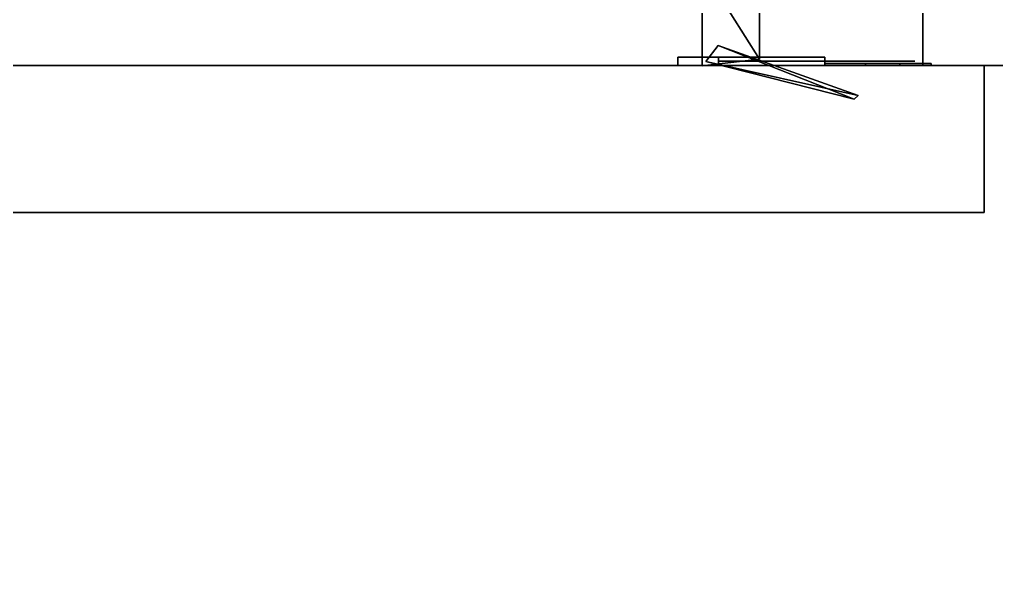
# Model space of a CAD drawing. Extents: x -469 to 3226, y 1395 to 4288.
# Drawn here: x 1155.9 to 1275.5, y 3494.8 to 3563.6 of the extents above; entities that cross this region are included whole.
import ezdxf

# ---------------------------------------------------------------- set-up
doc = ezdxf.new("R2010")
doc.units = 0
for name, color, linetype in [('LAYER0', 7, 'CONTINUOUS'), ('LAYER1', 7, 'CONTINUOUS'), ('LAYER158', 7, 'CONTINUOUS'), ('LAYER164', 7, 'CONTINUOUS'), ('LAYER165', 7, 'CONTINUOUS'), ('LAYER166', 7, 'CONTINUOUS'), ('LAYER167', 7, 'CONTINUOUS'), ('LAYER170', 7, 'CONTINUOUS'), ('LAYER171', 9, 'CONTINUOUS'), ('LAYER175', 7, 'CONTINUOUS'), ('LAYER320', 253, 'CONTINUOUS'), ('LAYER321', 28, 'CONTINUOUS'), ('LAYER323', 253, 'CONTINUOUS'), ('LAYER324', 28, 'CONTINUOUS'), ('LAYER326', 253, 'CONTINUOUS'), ('LAYER327', 28, 'CONTINUOUS'), ('LAYER329', 253, 'CONTINUOUS'), ('LAYER330', 28, 'CONTINUOUS'), ('LAYER332', 253, 'CONTINUOUS'), ('LAYER333', 28, 'CONTINUOUS'), ('LAYER335', 9, 'CONTINUOUS'), ('LAYER339', 9, 'CONTINUOUS')]:
    doc.layers.add(name, color=color, linetype=linetype)

msp = doc.modelspace()

# ---------------------------------------------------------------- linework, layer by layer
at = {"layer": 'LAYER0', "invisible_edges": 1}
for points in [[(3116.174, 4288.024, -5), (-468.8259, 1395.024, -5), (-468.8259, 4288.024, -5), (3116.174, 4288.024, -5)], [(-468.8259, 1395.024, -5), (3116.174, 4288.024, -5), (3116.174, 1395.024, -5), (-468.8259, 1395.024, -5)], [(3116.174, 1395.024), (-468.8259, 4288.024), (-468.8259, 1395.024), (3116.174, 1395.024)], [(-468.8259, 4288.024), (3116.174, 1395.024), (3116.174, 4288.024), (-468.8259, 4288.024)]]:
    msp.add_3dface(points, dxfattribs=at)
at = {"layer": 'LAYER158', "invisible_edges": 1}
for points in [[(1266.466, 4138.024, 80), (816.4661, 3558.024, 80), (816.4661, 4138.024, 80), (1266.466, 4138.024, 80)], [(816.4661, 3558.024, 80), (1266.466, 4138.024, 80), (1266.466, 3558.024, 80), (816.4661, 3558.024, 80)], [(1266.466, 3558.024, 98), (816.4661, 4138.024, 98), (816.4661, 3558.024, 98), (1266.466, 3558.024, 98)], [(816.4661, 4138.024, 98), (1266.466, 3558.024, 98), (1266.466, 4138.024, 98), (816.4661, 4138.024, 98)], [(1266.466, 4138.024, 80), (1266.466, 3558.024, 98), (1266.466, 3558.024, 80), (1266.466, 4138.024, 80)], [(1266.466, 3558.024, 98), (1266.466, 4138.024, 80), (1266.466, 4138.024, 98), (1266.466, 3558.024, 98)], [(1266.466, 3558.024, 98), (816.4661, 3558.024, 80), (1266.466, 3558.024, 80), (1266.466, 3558.024, 98)], [(816.4661, 3558.024, 80), (1266.466, 3558.024, 98), (816.4661, 3558.024, 98), (816.4661, 3558.024, 80)]]:
    msp.add_3dface(points, dxfattribs=at)
at = {"layer": 'LAYER164', "invisible_edges": 1}
for points in [[(816.4659, 4113.424, 2056), (1266.466, 3558.024, 2056), (1266.466, 4113.424, 2056), (816.4659, 4113.424, 2056)], [(1266.466, 3558.024, 2056), (816.4659, 4113.424, 2056), (816.4659, 3558.024, 2056), (1266.466, 3558.024, 2056)], [(816.4659, 3558.024, 2038), (1266.466, 4113.424, 2038), (1266.466, 3558.024, 2038), (816.4659, 3558.024, 2038)], [(1266.466, 4113.424, 2038), (816.4659, 3558.024, 2038), (816.4659, 4113.424, 2038), (1266.466, 4113.424, 2038)], [(1266.466, 4113.424, 2038), (1266.466, 3558.024, 2056), (1266.466, 3558.024, 2038), (1266.466, 4113.424, 2038)], [(1266.466, 3558.024, 2056), (1266.466, 4113.424, 2038), (1266.466, 4113.424, 2056), (1266.466, 3558.024, 2056)], [(816.4659, 3558.024, 2038), (1266.466, 3558.024, 2056), (816.4659, 3558.024, 2056), (816.4659, 3558.024, 2038)], [(1266.466, 3558.024, 2056), (816.4659, 3558.024, 2038), (1266.466, 3558.024, 2038), (1266.466, 3558.024, 2056)]]:
    msp.add_3dface(points, dxfattribs=at)
at = {"layer": 'LAYER165', "invisible_edges": 1}
for points in [[(816.4659, 4113.424, 916), (1266.466, 3558.024, 916), (1266.466, 4113.424, 916), (816.4659, 4113.424, 916)], [(1266.466, 3558.024, 916), (816.4659, 4113.424, 916), (816.4659, 3558.024, 916), (1266.466, 3558.024, 916)], [(816.4659, 3558.024, 898), (1266.466, 4113.424, 898), (1266.466, 3558.024, 898), (816.4659, 3558.024, 898)], [(1266.466, 4113.424, 898), (816.4659, 3558.024, 898), (816.4659, 4113.424, 898), (1266.466, 4113.424, 898)], [(1266.466, 4113.424, 898), (1266.466, 3558.024, 916), (1266.466, 3558.024, 898), (1266.466, 4113.424, 898)], [(1266.466, 3558.024, 916), (1266.466, 4113.424, 898), (1266.466, 4113.424, 916), (1266.466, 3558.024, 916)], [(816.4659, 3558.024, 898), (1266.466, 3558.024, 916), (816.4659, 3558.024, 916), (816.4659, 3558.024, 898)], [(1266.466, 3558.024, 916), (816.4659, 3558.024, 898), (1266.466, 3558.024, 898), (1266.466, 3558.024, 916)]]:
    msp.add_3dface(points, dxfattribs=at)
at = {"layer": 'LAYER166', "invisible_edges": 1}
for points in [[(816.4659, 4113.424, 1272.8), (1266.466, 3558.024, 1272.8), (1266.466, 4113.424, 1272.8), (816.4659, 4113.424, 1272.8)], [(1266.466, 3558.024, 1272.8), (816.4659, 4113.424, 1272.8), (816.4659, 3558.024, 1272.8), (1266.466, 3558.024, 1272.8)], [(816.4659, 3558.024, 1254.8), (1266.466, 4113.424, 1254.8), (1266.466, 3558.024, 1254.8), (816.4659, 3558.024, 1254.8)], [(1266.466, 4113.424, 1254.8), (816.4659, 3558.024, 1254.8), (816.4659, 4113.424, 1254.8), (1266.466, 4113.424, 1254.8)], [(1266.466, 4113.424, 1254.8), (1266.466, 3558.024, 1272.8), (1266.466, 3558.024, 1254.8), (1266.466, 4113.424, 1254.8)], [(1266.466, 3558.024, 1272.8), (1266.466, 4113.424, 1254.8), (1266.466, 4113.424, 1272.8), (1266.466, 3558.024, 1272.8)], [(816.4659, 3558.024, 1254.8), (1266.466, 3558.024, 1272.8), (816.4659, 3558.024, 1272.8), (816.4659, 3558.024, 1254.8)], [(1266.466, 3558.024, 1272.8), (816.4659, 3558.024, 1254.8), (1266.466, 3558.024, 1254.8), (1266.466, 3558.024, 1272.8)]]:
    msp.add_3dface(points, dxfattribs=at)
at = {"layer": 'LAYER167', "invisible_edges": 1}
for points in [[(816.4659, 4113.424, 1664.4), (1266.466, 3558.024, 1664.4), (1266.466, 4113.424, 1664.4), (816.4659, 4113.424, 1664.4)], [(1266.466, 3558.024, 1664.4), (816.4659, 4113.424, 1664.4), (816.4659, 3558.024, 1664.4), (1266.466, 3558.024, 1664.4)], [(816.4659, 3558.024, 1646.4), (1266.466, 4113.424, 1646.4), (1266.466, 3558.024, 1646.4), (816.4659, 3558.024, 1646.4)], [(1266.466, 4113.424, 1646.4), (816.4659, 3558.024, 1646.4), (816.4659, 4113.424, 1646.4), (1266.466, 4113.424, 1646.4)], [(1266.466, 4113.424, 1646.4), (1266.466, 3558.024, 1664.4), (1266.466, 3558.024, 1646.4), (1266.466, 4113.424, 1646.4)], [(1266.466, 3558.024, 1664.4), (1266.466, 4113.424, 1646.4), (1266.466, 4113.424, 1664.4), (1266.466, 3558.024, 1664.4)], [(816.4659, 3558.024, 1646.4), (1266.466, 3558.024, 1664.4), (816.4659, 3558.024, 1664.4), (816.4659, 3558.024, 1646.4)], [(1266.466, 3558.024, 1664.4), (816.4659, 3558.024, 1646.4), (1266.466, 3558.024, 1646.4), (1266.466, 3558.024, 1664.4)]]:
    msp.add_3dface(points, dxfattribs=at)
at = {"layer": 'LAYER170', "invisible_edges": 1}
for points in [[(816.4659, 4113.424, 507), (1266.466, 3558.024, 507), (1266.466, 4113.424, 507), (816.4659, 4113.424, 507)], [(1266.466, 3558.024, 507), (816.4659, 4113.424, 507), (816.4659, 3558.024, 507), (1266.466, 3558.024, 507)], [(816.4659, 3558.024, 489), (1266.466, 4113.424, 489), (1266.466, 3558.024, 489), (816.4659, 3558.024, 489)], [(1266.466, 4113.424, 489), (816.4659, 3558.024, 489), (816.4659, 4113.424, 489), (1266.466, 4113.424, 489)], [(1266.466, 4113.424, 489), (1266.466, 3558.024, 507), (1266.466, 3558.024, 489), (1266.466, 4113.424, 489)], [(1266.466, 3558.024, 507), (1266.466, 4113.424, 489), (1266.466, 4113.424, 507), (1266.466, 3558.024, 507)], [(816.4659, 3558.024, 489), (1266.466, 3558.024, 507), (816.4659, 3558.024, 507), (816.4659, 3558.024, 489)], [(1266.466, 3558.024, 507), (816.4659, 3558.024, 489), (1266.466, 3558.024, 489), (1266.466, 3558.024, 507)]]:
    msp.add_3dface(points, dxfattribs=at)
at = {"layer": 'LAYER171', "invisible_edges": 1}
for points in [[(1266.466, 4138.024), (1284.466, 3558.024), (1266.466, 3558.024), (1266.466, 4138.024)], [(1284.466, 3558.024), (1266.466, 4138.024), (1284.466, 4138.024), (1284.466, 3558.024)], [(1284.466, 4138.024, 2380), (1266.466, 3558.024, 2380), (1284.466, 3558.024, 2380), (1284.466, 4138.024, 2380)], [(1266.466, 3558.024, 2380), (1284.466, 4138.024, 2380), (1266.466, 4138.024, 2380), (1266.466, 3558.024, 2380)], [(1266.466, 3558.024, 2380), (1266.466, 4138.024), (1266.466, 3558.024), (1266.466, 3558.024, 2380)], [(1266.466, 4138.024), (1266.466, 3558.024, 2380), (1266.466, 4138.024, 2380), (1266.466, 4138.024)], [(1266.466, 3558.024, 2380), (1284.466, 3558.024), (1284.466, 3558.024, 2380), (1266.466, 3558.024, 2380)], [(1284.466, 3558.024), (1266.466, 3558.024, 2380), (1266.466, 3558.024), (1284.466, 3558.024)]]:
    msp.add_3dface(points, dxfattribs=at)
at = {"layer": 'LAYER175', "invisible_edges": 1}
for points in [[(816.4661, 4138.024, 2379), (1266.466, 3558.024, 2379), (1266.466, 4138.024, 2379), (816.4661, 4138.024, 2379)], [(1266.466, 3558.024, 2379), (816.4661, 4138.024, 2379), (816.4661, 3558.024, 2379), (1266.466, 3558.024, 2379)], [(816.4661, 3558.024, 2361), (1266.466, 4138.024, 2361), (1266.466, 3558.024, 2361), (816.4661, 3558.024, 2361)], [(1266.466, 4138.024, 2361), (816.4661, 3558.024, 2361), (816.4661, 4138.024, 2361), (1266.466, 4138.024, 2361)], [(1266.466, 4138.024, 2361), (1266.466, 3558.024, 2379), (1266.466, 3558.024, 2361), (1266.466, 4138.024, 2361)], [(1266.466, 3558.024, 2379), (1266.466, 4138.024, 2361), (1266.466, 4138.024, 2379), (1266.466, 3558.024, 2379)], [(816.4661, 3558.024, 2361), (1266.466, 3558.024, 2379), (816.4661, 3558.024, 2379), (816.4661, 3558.024, 2361)], [(1266.466, 3558.024, 2379), (816.4661, 3558.024, 2361), (1266.466, 3558.024, 2361), (1266.466, 3558.024, 2379)]]:
    msp.add_3dface(points, dxfattribs=at)
at = {"layer": 'LAYER320'}
for points in [[(1239.466, 3569.898, 189), (1239.466, 3557.954, 189), (1246.466, 3558.785, 189), (1239.466, 3569.898, 189)], [(1239.466, 3569.898, 189), (1246.466, 3558.785, 189), (1246.466, 3565.617, 189), (1239.466, 3569.898, 189)], [(1239.466, 3569.898, 189), (1239.466, 3569.898, 177), (1239.466, 3557.954, 177), (1239.466, 3569.898, 189)], [(1239.466, 3569.898, 189), (1239.466, 3557.954, 177), (1239.466, 3557.954, 189), (1239.466, 3569.898, 189)], [(1239.466, 3557.954, 177), (1239.466, 3569.898, 177), (1246.466, 3558.785, 177), (1239.466, 3557.954, 177)], [(1246.466, 3558.785, 177), (1239.466, 3569.898, 177), (1246.466, 3565.617, 177), (1246.466, 3558.785, 177)], [(1241.396, 3560.464, 178), (1258.056, 3553.881, 178), (1239.896, 3558.486, 178), (1241.396, 3560.464, 178)], [(1241.396, 3560.464, 188), (1239.896, 3558.486, 188), (1258.556, 3554.363, 188), (1241.396, 3560.464, 188)], [(1258.556, 3554.363, 178), (1258.056, 3553.881, 178), (1241.396, 3560.464, 178), (1258.556, 3554.363, 178)], [(1258.556, 3554.363, 188), (1239.896, 3558.486, 188), (1258.056, 3553.881, 188), (1258.556, 3554.363, 188)], [(1258.056, 3553.881, 178), (1258.056, 3553.881, 188), (1239.896, 3558.486, 178), (1258.056, 3553.881, 178)], [(1239.896, 3558.486, 178), (1258.056, 3553.881, 188), (1239.896, 3558.486, 188), (1239.896, 3558.486, 178)]]:
    msp.add_3dface(points, dxfattribs=at)
at = {"layer": 'LAYER321'}
for points in [[(1236.466, 3559.024, 204), (1236.466, 3558.024, 204), (1236.466, 3559.024, 204)], [(1236.466, 3559.024, 162), (1254.466, 3559.024, 162), (1254.466, 3559.024, 162), (1236.466, 3559.024, 162)], [(1236.466, 3559.024, 204), (1254.466, 3559.024, 204), (1254.466, 3559.024, 204), (1236.466, 3559.024, 204)], [(1254.466, 3559.024, 162), (1254.466, 3558.024, 162), (1236.466, 3558.024, 162), (1236.466, 3559.024, 162)], [(1236.466, 3558.024, 162), (1236.466, 3558.024, 204), (1236.466, 3559.024, 204), (1236.466, 3559.024, 162)], [(1254.466, 3559.024, 204), (1254.466, 3558.024, 204), (1236.466, 3558.024, 204), (1236.466, 3559.024, 204)], [(1241.466, 3559.024, 174), (1241.466, 3558.024, 174), (1241.466, 3558.024, 192), (1241.466, 3559.024, 192)], [(1241.466, 3559.024, 174), (1241.466, 3558.024, 174), (1254.466, 3558.024, 174), (1254.466, 3559.024, 174)], [(1241.466, 3559.024, 192), (1241.466, 3558.024, 192), (1254.466, 3558.024, 192), (1254.466, 3559.024, 192)], [(1254.466, 3559.024, 174), (1254.466, 3558.024, 174), (1254.466, 3558.024, 162), (1254.466, 3559.024, 162)], [(1254.466, 3559.024, 192), (1254.466, 3558.024, 192), (1254.466, 3558.024, 204), (1254.466, 3559.024, 204)], [(1236.466, 3558.024, 162), (1254.466, 3558.024, 162), (1254.466, 3558.024, 204), (1236.466, 3558.024, 204)], [(1241.466, 3558.024, 174), (1241.466, 3558.024, 192), (1241.466, 3558.024, 174)], [(1254.466, 3558.024, 174), (1254.466, 3558.024, 162), (1254.466, 3558.024, 174)], [(1254.466, 3558.024, 192), (1254.466, 3558.024, 204), (1254.466, 3558.024, 192)]]:
    msp.add_3dface(points, dxfattribs=at)
for points, invisible_edges in [([(1236.466, 3559.024, 204), (1236.466, 3559.024, 162), (1241.466, 3559.024, 174), (1241.466, 3559.024, 192)], 10), ([(1236.466, 3559.024, 162), (1241.466, 3559.024, 174), (1254.466, 3559.024, 174), (1254.466, 3559.024, 162)], 1), ([(1236.466, 3559.024, 204), (1241.466, 3559.024, 192), (1254.466, 3559.024, 192), (1254.466, 3559.024, 204)], 1), ([(1254.466, 3558.524, 192), (1254.466, 3558.524, 174), (1241.466, 3558.524, 174), (1241.466, 3558.524, 192)], 1), ([(1258.675, 3558.524, 188.3167), (1258.466, 3558.524, 177.5), (1254.466, 3558.524, 174), (1254.466, 3558.524, 192)], 5), ([(1254.466, 3558.274, 170), (1259.441, 3558.274, 170.9896), (1258.466, 3558.274, 177.5), (1254.466, 3558.274, 174)], 2), ([(1259.441, 3558.274, 195.0104), (1254.466, 3558.274, 196), (1254.466, 3558.274, 192), (1258.466, 3558.274, 188.5)], 8), ([(1265.466, 3558.524, 188.5), (1265.466, 3558.524, 177.5), (1258.466, 3558.524, 177.5), (1258.675, 3558.524, 188.3167)], 4), ([(1259.441, 3558.274, 170.9896), (1263.658, 3558.274, 173.8076), (1261.966, 3558.274, 177.5), (1258.466, 3558.274, 177.5)], 10), ([(1263.658, 3558.274, 192.1924), (1259.441, 3558.274, 195.0104), (1258.466, 3558.274, 188.5), (1261.966, 3558.274, 188.5)], 10), ([(1263.658, 3558.274, 173.8076), (1266.476, 3558.274, 178.0251), (1265.466, 3558.274, 177.5), (1261.966, 3558.274, 177.5)], 10), ([(1266.476, 3558.274, 187.9749), (1263.658, 3558.274, 192.1924), (1261.966, 3558.274, 188.5), (1265.466, 3558.274, 188.5)], 10), ([(1266.476, 3558.274, 178.0251), (1267.466, 3558.274, 183), (1265.466, 3558.274, 183), (1265.466, 3558.274, 177.5)], 10), ([(1267.466, 3558.274, 183), (1266.476, 3558.274, 187.9749), (1265.466, 3558.274, 188.5), (1265.466, 3558.274, 183)], 10)]:
    msp.add_3dface(points, dxfattribs=dict(at, invisible_edges=invisible_edges))
at = {"layer": 'LAYER323'}
for points in [[(1239.466, 3569.898, 712.5), (1239.466, 3557.954, 712.5), (1246.466, 3558.785, 712.5), (1239.466, 3569.898, 712.5)], [(1239.466, 3569.898, 712.5), (1246.466, 3558.785, 712.5), (1246.466, 3565.617, 712.5), (1239.466, 3569.898, 712.5)], [(1239.466, 3569.898, 712.5), (1239.466, 3569.898, 700.5), (1239.466, 3557.954, 700.5), (1239.466, 3569.898, 712.5)], [(1239.466, 3569.898, 712.5), (1239.466, 3557.954, 700.5), (1239.466, 3557.954, 712.5), (1239.466, 3569.898, 712.5)], [(1239.466, 3557.954, 700.5), (1239.466, 3569.898, 700.5), (1246.466, 3558.785, 700.5), (1239.466, 3557.954, 700.5)], [(1246.466, 3558.785, 700.5), (1239.466, 3569.898, 700.5), (1246.466, 3565.617, 700.5), (1246.466, 3558.785, 700.5)], [(1241.396, 3560.464, 701.5), (1258.056, 3553.881, 701.5), (1239.896, 3558.486, 701.5), (1241.396, 3560.464, 701.5)], [(1241.396, 3560.464, 711.5), (1239.896, 3558.486, 711.5), (1258.556, 3554.363, 711.5), (1241.396, 3560.464, 711.5)], [(1258.556, 3554.363, 701.5), (1258.056, 3553.881, 701.5), (1241.396, 3560.464, 701.5), (1258.556, 3554.363, 701.5)], [(1258.556, 3554.363, 711.5), (1239.896, 3558.486, 711.5), (1258.056, 3553.881, 711.5), (1258.556, 3554.363, 711.5)], [(1258.056, 3553.881, 701.5), (1258.056, 3553.881, 711.5), (1239.896, 3558.486, 701.5), (1258.056, 3553.881, 701.5)], [(1239.896, 3558.486, 701.5), (1258.056, 3553.881, 711.5), (1239.896, 3558.486, 711.5), (1239.896, 3558.486, 701.5)]]:
    msp.add_3dface(points, dxfattribs=at)
at = {"layer": 'LAYER324'}
for points in [[(1236.466, 3559.024, 727.5), (1236.466, 3558.024, 727.5), (1236.466, 3559.024, 727.5)], [(1236.466, 3559.024, 685.5), (1254.466, 3559.024, 685.5), (1254.466, 3559.024, 685.5), (1236.466, 3559.024, 685.5)], [(1236.466, 3559.024, 727.5), (1254.466, 3559.024, 727.5), (1254.466, 3559.024, 727.5), (1236.466, 3559.024, 727.5)], [(1254.466, 3559.024, 685.5), (1254.466, 3558.024, 685.5), (1236.466, 3558.024, 685.5), (1236.466, 3559.024, 685.5)], [(1236.466, 3558.024, 685.5), (1236.466, 3558.024, 727.5), (1236.466, 3559.024, 727.5), (1236.466, 3559.024, 685.5)], [(1254.466, 3559.024, 727.5), (1254.466, 3558.024, 727.5), (1236.466, 3558.024, 727.5), (1236.466, 3559.024, 727.5)], [(1241.466, 3559.024, 697.5), (1241.466, 3558.024, 697.5), (1241.466, 3558.024, 715.5), (1241.466, 3559.024, 715.5)], [(1241.466, 3559.024, 697.5), (1241.466, 3558.024, 697.5), (1254.466, 3558.024, 697.5), (1254.466, 3559.024, 697.5)], [(1241.466, 3559.024, 715.5), (1241.466, 3558.024, 715.5), (1254.466, 3558.024, 715.5), (1254.466, 3559.024, 715.5)], [(1254.466, 3559.024, 697.5), (1254.466, 3558.024, 697.5), (1254.466, 3558.024, 685.5), (1254.466, 3559.024, 685.5)], [(1254.466, 3559.024, 715.5), (1254.466, 3558.024, 715.5), (1254.466, 3558.024, 727.5), (1254.466, 3559.024, 727.5)], [(1236.466, 3558.024, 685.5), (1254.466, 3558.024, 685.5), (1254.466, 3558.024, 727.5), (1236.466, 3558.024, 727.5)], [(1241.466, 3558.024, 697.5), (1241.466, 3558.024, 715.5), (1241.466, 3558.024, 697.5)], [(1254.466, 3558.024, 697.5), (1254.466, 3558.024, 685.5), (1254.466, 3558.024, 697.5)], [(1254.466, 3558.024, 715.5), (1254.466, 3558.024, 727.5), (1254.466, 3558.024, 715.5)]]:
    msp.add_3dface(points, dxfattribs=at)
for points, invisible_edges in [([(1236.466, 3559.024, 727.5), (1236.466, 3559.024, 685.5), (1241.466, 3559.024, 697.5), (1241.466, 3559.024, 715.5)], 10), ([(1236.466, 3559.024, 685.5), (1241.466, 3559.024, 697.5), (1254.466, 3559.024, 697.5), (1254.466, 3559.024, 685.5)], 1), ([(1236.466, 3559.024, 727.5), (1241.466, 3559.024, 715.5), (1254.466, 3559.024, 715.5), (1254.466, 3559.024, 727.5)], 1), ([(1254.466, 3558.524, 715.5), (1254.466, 3558.524, 697.5), (1241.466, 3558.524, 697.5), (1241.466, 3558.524, 715.5)], 1), ([(1258.675, 3558.524, 711.8167), (1258.466, 3558.524, 701), (1254.466, 3558.524, 697.5), (1254.466, 3558.524, 715.5)], 5), ([(1254.466, 3558.274, 693.5), (1259.441, 3558.274, 694.4896), (1258.466, 3558.274, 701), (1254.466, 3558.274, 697.5)], 2), ([(1259.441, 3558.274, 718.5104), (1254.466, 3558.274, 719.5), (1254.466, 3558.274, 715.5), (1258.466, 3558.274, 712)], 8), ([(1265.466, 3558.524, 712), (1265.466, 3558.524, 701), (1258.466, 3558.524, 701), (1258.675, 3558.524, 711.8167)], 4), ([(1259.441, 3558.274, 694.4896), (1263.658, 3558.274, 697.3076), (1261.966, 3558.274, 701), (1258.466, 3558.274, 701)], 10), ([(1263.658, 3558.274, 715.6924), (1259.441, 3558.274, 718.5104), (1258.466, 3558.274, 712), (1261.966, 3558.274, 712)], 10), ([(1263.658, 3558.274, 697.3076), (1266.476, 3558.274, 701.5251), (1265.466, 3558.274, 701), (1261.966, 3558.274, 701)], 10), ([(1266.476, 3558.274, 711.4749), (1263.658, 3558.274, 715.6924), (1261.966, 3558.274, 712), (1265.466, 3558.274, 712)], 10), ([(1266.476, 3558.274, 701.5251), (1267.466, 3558.274, 706.5), (1265.466, 3558.274, 706.5), (1265.466, 3558.274, 701)], 10), ([(1267.466, 3558.274, 706.5), (1266.476, 3558.274, 711.4749), (1265.466, 3558.274, 712), (1265.466, 3558.274, 706.5)], 10)]:
    msp.add_3dface(points, dxfattribs=dict(at, invisible_edges=invisible_edges))
at = {"layer": 'LAYER326'}
for points in [[(1239.466, 3569.898, 1236), (1239.466, 3557.954, 1236), (1246.466, 3558.785, 1236), (1239.466, 3569.898, 1236)], [(1239.466, 3569.898, 1236), (1246.466, 3558.785, 1236), (1246.466, 3565.617, 1236), (1239.466, 3569.898, 1236)], [(1239.466, 3569.898, 1236), (1239.466, 3569.898, 1224), (1239.466, 3557.954, 1224), (1239.466, 3569.898, 1236)], [(1239.466, 3569.898, 1236), (1239.466, 3557.954, 1224), (1239.466, 3557.954, 1236), (1239.466, 3569.898, 1236)], [(1239.466, 3557.954, 1224), (1239.466, 3569.898, 1224), (1246.466, 3558.785, 1224), (1239.466, 3557.954, 1224)], [(1246.466, 3558.785, 1224), (1239.466, 3569.898, 1224), (1246.466, 3565.617, 1224), (1246.466, 3558.785, 1224)], [(1241.396, 3560.464, 1225), (1258.056, 3553.881, 1225), (1239.896, 3558.486, 1225), (1241.396, 3560.464, 1225)], [(1241.396, 3560.464, 1235), (1239.896, 3558.486, 1235), (1258.556, 3554.363, 1235), (1241.396, 3560.464, 1235)], [(1258.556, 3554.363, 1225), (1258.056, 3553.881, 1225), (1241.396, 3560.464, 1225), (1258.556, 3554.363, 1225)], [(1258.556, 3554.363, 1235), (1239.896, 3558.486, 1235), (1258.056, 3553.881, 1235), (1258.556, 3554.363, 1235)], [(1258.056, 3553.881, 1225), (1258.056, 3553.881, 1235), (1239.896, 3558.486, 1225), (1258.056, 3553.881, 1225)], [(1239.896, 3558.486, 1225), (1258.056, 3553.881, 1235), (1239.896, 3558.486, 1235), (1239.896, 3558.486, 1225)]]:
    msp.add_3dface(points, dxfattribs=at)
at = {"layer": 'LAYER327'}
for points in [[(1236.466, 3559.024, 1251), (1236.466, 3558.024, 1251), (1236.466, 3559.024, 1251)], [(1236.466, 3559.024, 1209), (1254.466, 3559.024, 1209), (1254.466, 3559.024, 1209), (1236.466, 3559.024, 1209)], [(1236.466, 3559.024, 1251), (1254.466, 3559.024, 1251), (1254.466, 3559.024, 1251), (1236.466, 3559.024, 1251)], [(1254.466, 3559.024, 1209), (1254.466, 3558.024, 1209), (1236.466, 3558.024, 1209), (1236.466, 3559.024, 1209)], [(1236.466, 3558.024, 1209), (1236.466, 3558.024, 1251), (1236.466, 3559.024, 1251), (1236.466, 3559.024, 1209)], [(1254.466, 3559.024, 1251), (1254.466, 3558.024, 1251), (1236.466, 3558.024, 1251), (1236.466, 3559.024, 1251)], [(1241.466, 3559.024, 1221), (1241.466, 3558.024, 1221), (1241.466, 3558.024, 1239), (1241.466, 3559.024, 1239)], [(1241.466, 3559.024, 1221), (1241.466, 3558.024, 1221), (1254.466, 3558.024, 1221), (1254.466, 3559.024, 1221)], [(1241.466, 3559.024, 1239), (1241.466, 3558.024, 1239), (1254.466, 3558.024, 1239), (1254.466, 3559.024, 1239)], [(1254.466, 3559.024, 1221), (1254.466, 3558.024, 1221), (1254.466, 3558.024, 1209), (1254.466, 3559.024, 1209)], [(1254.466, 3559.024, 1239), (1254.466, 3558.024, 1239), (1254.466, 3558.024, 1251), (1254.466, 3559.024, 1251)], [(1236.466, 3558.024, 1209), (1254.466, 3558.024, 1209), (1254.466, 3558.024, 1251), (1236.466, 3558.024, 1251)], [(1241.466, 3558.024, 1221), (1241.466, 3558.024, 1239), (1241.466, 3558.024, 1221)], [(1254.466, 3558.024, 1221), (1254.466, 3558.024, 1209), (1254.466, 3558.024, 1221)], [(1254.466, 3558.024, 1239), (1254.466, 3558.024, 1251), (1254.466, 3558.024, 1239)]]:
    msp.add_3dface(points, dxfattribs=at)
for points, invisible_edges in [([(1236.466, 3559.024, 1251), (1236.466, 3559.024, 1209), (1241.466, 3559.024, 1221), (1241.466, 3559.024, 1239)], 10), ([(1236.466, 3559.024, 1209), (1241.466, 3559.024, 1221), (1254.466, 3559.024, 1221), (1254.466, 3559.024, 1209)], 1), ([(1236.466, 3559.024, 1251), (1241.466, 3559.024, 1239), (1254.466, 3559.024, 1239), (1254.466, 3559.024, 1251)], 1), ([(1254.466, 3558.524, 1239), (1254.466, 3558.524, 1221), (1241.466, 3558.524, 1221), (1241.466, 3558.524, 1239)], 1), ([(1258.675, 3558.524, 1235.317), (1258.466, 3558.524, 1224.5), (1254.466, 3558.524, 1221), (1254.466, 3558.524, 1239)], 5), ([(1254.466, 3558.274, 1217), (1259.441, 3558.274, 1217.99), (1258.466, 3558.274, 1224.5), (1254.466, 3558.274, 1221)], 2), ([(1259.441, 3558.274, 1242.01), (1254.466, 3558.274, 1243), (1254.466, 3558.274, 1239), (1258.466, 3558.274, 1235.5)], 8), ([(1265.466, 3558.524, 1235.5), (1265.466, 3558.524, 1224.5), (1258.466, 3558.524, 1224.5), (1258.675, 3558.524, 1235.317)], 4), ([(1259.441, 3558.274, 1217.99), (1263.658, 3558.274, 1220.808), (1261.966, 3558.274, 1224.5), (1258.466, 3558.274, 1224.5)], 10), ([(1263.658, 3558.274, 1239.192), (1259.441, 3558.274, 1242.01), (1258.466, 3558.274, 1235.5), (1261.966, 3558.274, 1235.5)], 10), ([(1263.658, 3558.274, 1220.808), (1266.476, 3558.274, 1225.025), (1265.466, 3558.274, 1224.5), (1261.966, 3558.274, 1224.5)], 10), ([(1266.476, 3558.274, 1234.975), (1263.658, 3558.274, 1239.192), (1261.966, 3558.274, 1235.5), (1265.466, 3558.274, 1235.5)], 10), ([(1266.476, 3558.274, 1225.025), (1267.466, 3558.274, 1230), (1265.466, 3558.274, 1230), (1265.466, 3558.274, 1224.5)], 10), ([(1267.466, 3558.274, 1230), (1266.476, 3558.274, 1234.975), (1265.466, 3558.274, 1235.5), (1265.466, 3558.274, 1230)], 10)]:
    msp.add_3dface(points, dxfattribs=dict(at, invisible_edges=invisible_edges))
at = {"layer": 'LAYER329'}
for points in [[(1239.466, 3569.898, 1759.5), (1239.466, 3557.954, 1759.5), (1246.466, 3558.785, 1759.5), (1239.466, 3569.898, 1759.5)], [(1239.466, 3569.898, 1759.5), (1246.466, 3558.785, 1759.5), (1246.466, 3565.617, 1759.5), (1239.466, 3569.898, 1759.5)], [(1239.466, 3569.898, 1759.5), (1239.466, 3569.898, 1747.5), (1239.466, 3557.954, 1747.5), (1239.466, 3569.898, 1759.5)], [(1239.466, 3569.898, 1759.5), (1239.466, 3557.954, 1747.5), (1239.466, 3557.954, 1759.5), (1239.466, 3569.898, 1759.5)], [(1239.466, 3557.954, 1747.5), (1239.466, 3569.898, 1747.5), (1246.466, 3558.785, 1747.5), (1239.466, 3557.954, 1747.5)], [(1246.466, 3558.785, 1747.5), (1239.466, 3569.898, 1747.5), (1246.466, 3565.617, 1747.5), (1246.466, 3558.785, 1747.5)], [(1241.396, 3560.464, 1748.5), (1258.056, 3553.881, 1748.5), (1239.896, 3558.486, 1748.5), (1241.396, 3560.464, 1748.5)], [(1241.396, 3560.464, 1758.5), (1239.896, 3558.486, 1758.5), (1258.556, 3554.363, 1758.5), (1241.396, 3560.464, 1758.5)], [(1258.556, 3554.363, 1748.5), (1258.056, 3553.881, 1748.5), (1241.396, 3560.464, 1748.5), (1258.556, 3554.363, 1748.5)], [(1258.556, 3554.363, 1758.5), (1239.896, 3558.486, 1758.5), (1258.056, 3553.881, 1758.5), (1258.556, 3554.363, 1758.5)], [(1258.056, 3553.881, 1748.5), (1258.056, 3553.881, 1758.5), (1239.896, 3558.486, 1748.5), (1258.056, 3553.881, 1748.5)], [(1239.896, 3558.486, 1748.5), (1258.056, 3553.881, 1758.5), (1239.896, 3558.486, 1758.5), (1239.896, 3558.486, 1748.5)]]:
    msp.add_3dface(points, dxfattribs=at)
at = {"layer": 'LAYER330'}
for points in [[(1236.466, 3559.024, 1774.5), (1236.466, 3558.024, 1774.5), (1236.466, 3559.024, 1774.5)], [(1236.466, 3559.024, 1732.5), (1254.466, 3559.024, 1732.5), (1254.466, 3559.024, 1732.5), (1236.466, 3559.024, 1732.5)], [(1236.466, 3559.024, 1774.5), (1254.466, 3559.024, 1774.5), (1254.466, 3559.024, 1774.5), (1236.466, 3559.024, 1774.5)], [(1254.466, 3559.024, 1732.5), (1254.466, 3558.024, 1732.5), (1236.466, 3558.024, 1732.5), (1236.466, 3559.024, 1732.5)], [(1236.466, 3558.024, 1732.5), (1236.466, 3558.024, 1774.5), (1236.466, 3559.024, 1774.5), (1236.466, 3559.024, 1732.5)], [(1254.466, 3559.024, 1774.5), (1254.466, 3558.024, 1774.5), (1236.466, 3558.024, 1774.5), (1236.466, 3559.024, 1774.5)], [(1241.466, 3559.024, 1744.5), (1241.466, 3558.024, 1744.5), (1241.466, 3558.024, 1762.5), (1241.466, 3559.024, 1762.5)], [(1241.466, 3559.024, 1744.5), (1241.466, 3558.024, 1744.5), (1254.466, 3558.024, 1744.5), (1254.466, 3559.024, 1744.5)], [(1241.466, 3559.024, 1762.5), (1241.466, 3558.024, 1762.5), (1254.466, 3558.024, 1762.5), (1254.466, 3559.024, 1762.5)], [(1254.466, 3559.024, 1744.5), (1254.466, 3558.024, 1744.5), (1254.466, 3558.024, 1732.5), (1254.466, 3559.024, 1732.5)], [(1254.466, 3559.024, 1762.5), (1254.466, 3558.024, 1762.5), (1254.466, 3558.024, 1774.5), (1254.466, 3559.024, 1774.5)], [(1236.466, 3558.024, 1732.5), (1254.466, 3558.024, 1732.5), (1254.466, 3558.024, 1774.5), (1236.466, 3558.024, 1774.5)], [(1241.466, 3558.024, 1744.5), (1241.466, 3558.024, 1762.5), (1241.466, 3558.024, 1744.5)], [(1254.466, 3558.024, 1744.5), (1254.466, 3558.024, 1732.5), (1254.466, 3558.024, 1744.5)], [(1254.466, 3558.024, 1762.5), (1254.466, 3558.024, 1774.5), (1254.466, 3558.024, 1762.5)]]:
    msp.add_3dface(points, dxfattribs=at)
for points, invisible_edges in [([(1236.466, 3559.024, 1774.5), (1236.466, 3559.024, 1732.5), (1241.466, 3559.024, 1744.5), (1241.466, 3559.024, 1762.5)], 10), ([(1236.466, 3559.024, 1732.5), (1241.466, 3559.024, 1744.5), (1254.466, 3559.024, 1744.5), (1254.466, 3559.024, 1732.5)], 1), ([(1236.466, 3559.024, 1774.5), (1241.466, 3559.024, 1762.5), (1254.466, 3559.024, 1762.5), (1254.466, 3559.024, 1774.5)], 1), ([(1254.466, 3558.524, 1762.5), (1254.466, 3558.524, 1744.5), (1241.466, 3558.524, 1744.5), (1241.466, 3558.524, 1762.5)], 1), ([(1258.675, 3558.524, 1758.817), (1258.466, 3558.524, 1748), (1254.466, 3558.524, 1744.5), (1254.466, 3558.524, 1762.5)], 5), ([(1254.466, 3558.274, 1740.5), (1259.441, 3558.274, 1741.49), (1258.466, 3558.274, 1748), (1254.466, 3558.274, 1744.5)], 2), ([(1259.441, 3558.274, 1765.51), (1254.466, 3558.274, 1766.5), (1254.466, 3558.274, 1762.5), (1258.466, 3558.274, 1759)], 8), ([(1265.466, 3558.524, 1759), (1265.466, 3558.524, 1748), (1258.466, 3558.524, 1748), (1258.675, 3558.524, 1758.817)], 4), ([(1259.441, 3558.274, 1741.49), (1263.658, 3558.274, 1744.308), (1261.966, 3558.274, 1748), (1258.466, 3558.274, 1748)], 10), ([(1263.658, 3558.274, 1762.692), (1259.441, 3558.274, 1765.51), (1258.466, 3558.274, 1759), (1261.966, 3558.274, 1759)], 10), ([(1263.658, 3558.274, 1744.308), (1266.476, 3558.274, 1748.525), (1265.466, 3558.274, 1748), (1261.966, 3558.274, 1748)], 10), ([(1266.476, 3558.274, 1758.475), (1263.658, 3558.274, 1762.692), (1261.966, 3558.274, 1759), (1265.466, 3558.274, 1759)], 10), ([(1266.476, 3558.274, 1748.525), (1267.466, 3558.274, 1753.5), (1265.466, 3558.274, 1753.5), (1265.466, 3558.274, 1748)], 10), ([(1267.466, 3558.274, 1753.5), (1266.476, 3558.274, 1758.475), (1265.466, 3558.274, 1759), (1265.466, 3558.274, 1753.5)], 10)]:
    msp.add_3dface(points, dxfattribs=dict(at, invisible_edges=invisible_edges))
at = {"layer": 'LAYER332'}
for points in [[(1239.466, 3569.898, 2283), (1239.466, 3557.954, 2283), (1246.466, 3558.785, 2283), (1239.466, 3569.898, 2283)], [(1239.466, 3569.898, 2283), (1246.466, 3558.785, 2283), (1246.466, 3565.617, 2283), (1239.466, 3569.898, 2283)], [(1239.466, 3569.898, 2283), (1239.466, 3569.898, 2271), (1239.466, 3557.954, 2271), (1239.466, 3569.898, 2283)], [(1239.466, 3569.898, 2283), (1239.466, 3557.954, 2271), (1239.466, 3557.954, 2283), (1239.466, 3569.898, 2283)], [(1239.466, 3557.954, 2271), (1239.466, 3569.898, 2271), (1246.466, 3558.785, 2271), (1239.466, 3557.954, 2271)], [(1246.466, 3558.785, 2271), (1239.466, 3569.898, 2271), (1246.466, 3565.617, 2271), (1246.466, 3558.785, 2271)], [(1241.396, 3560.464, 2272), (1258.056, 3553.881, 2272), (1239.896, 3558.486, 2272), (1241.396, 3560.464, 2272)], [(1241.396, 3560.464, 2282), (1239.896, 3558.486, 2282), (1258.556, 3554.363, 2282), (1241.396, 3560.464, 2282)], [(1258.556, 3554.363, 2272), (1258.056, 3553.881, 2272), (1241.396, 3560.464, 2272), (1258.556, 3554.363, 2272)], [(1258.556, 3554.363, 2282), (1239.896, 3558.486, 2282), (1258.056, 3553.881, 2282), (1258.556, 3554.363, 2282)], [(1258.056, 3553.881, 2272), (1258.056, 3553.881, 2282), (1239.896, 3558.486, 2272), (1258.056, 3553.881, 2272)], [(1239.896, 3558.486, 2272), (1258.056, 3553.881, 2282), (1239.896, 3558.486, 2282), (1239.896, 3558.486, 2272)]]:
    msp.add_3dface(points, dxfattribs=at)
at = {"layer": 'LAYER333'}
for points in [[(1236.466, 3559.024, 2298), (1236.466, 3558.024, 2298), (1236.466, 3559.024, 2298)], [(1236.466, 3559.024, 2256), (1254.466, 3559.024, 2256), (1254.466, 3559.024, 2256), (1236.466, 3559.024, 2256)], [(1236.466, 3559.024, 2298), (1254.466, 3559.024, 2298), (1254.466, 3559.024, 2298), (1236.466, 3559.024, 2298)], [(1254.466, 3559.024, 2256), (1254.466, 3558.024, 2256), (1236.466, 3558.024, 2256), (1236.466, 3559.024, 2256)], [(1236.466, 3558.024, 2256), (1236.466, 3558.024, 2298), (1236.466, 3559.024, 2298), (1236.466, 3559.024, 2256)], [(1254.466, 3559.024, 2298), (1254.466, 3558.024, 2298), (1236.466, 3558.024, 2298), (1236.466, 3559.024, 2298)], [(1241.466, 3559.024, 2268), (1241.466, 3558.024, 2268), (1241.466, 3558.024, 2286), (1241.466, 3559.024, 2286)], [(1241.466, 3559.024, 2268), (1241.466, 3558.024, 2268), (1254.466, 3558.024, 2268), (1254.466, 3559.024, 2268)], [(1241.466, 3559.024, 2286), (1241.466, 3558.024, 2286), (1254.466, 3558.024, 2286), (1254.466, 3559.024, 2286)], [(1254.466, 3559.024, 2268), (1254.466, 3558.024, 2268), (1254.466, 3558.024, 2256), (1254.466, 3559.024, 2256)], [(1254.466, 3559.024, 2286), (1254.466, 3558.024, 2286), (1254.466, 3558.024, 2298), (1254.466, 3559.024, 2298)], [(1236.466, 3558.024, 2256), (1254.466, 3558.024, 2256), (1254.466, 3558.024, 2298), (1236.466, 3558.024, 2298)], [(1241.466, 3558.024, 2268), (1241.466, 3558.024, 2286), (1241.466, 3558.024, 2268)], [(1254.466, 3558.024, 2268), (1254.466, 3558.024, 2256), (1254.466, 3558.024, 2268)], [(1254.466, 3558.024, 2286), (1254.466, 3558.024, 2298), (1254.466, 3558.024, 2286)]]:
    msp.add_3dface(points, dxfattribs=at)
for points, invisible_edges in [([(1236.466, 3559.024, 2298), (1236.466, 3559.024, 2256), (1241.466, 3559.024, 2268), (1241.466, 3559.024, 2286)], 10), ([(1236.466, 3559.024, 2256), (1241.466, 3559.024, 2268), (1254.466, 3559.024, 2268), (1254.466, 3559.024, 2256)], 1), ([(1236.466, 3559.024, 2298), (1241.466, 3559.024, 2286), (1254.466, 3559.024, 2286), (1254.466, 3559.024, 2298)], 1), ([(1254.466, 3558.524, 2286), (1254.466, 3558.524, 2268), (1241.466, 3558.524, 2268), (1241.466, 3558.524, 2286)], 1), ([(1258.675, 3558.524, 2282.317), (1258.466, 3558.524, 2271.5), (1254.466, 3558.524, 2268), (1254.466, 3558.524, 2286)], 5), ([(1254.466, 3558.274, 2264), (1259.441, 3558.274, 2264.99), (1258.466, 3558.274, 2271.5), (1254.466, 3558.274, 2268)], 2), ([(1259.441, 3558.274, 2289.01), (1254.466, 3558.274, 2290), (1254.466, 3558.274, 2286), (1258.466, 3558.274, 2282.5)], 8), ([(1265.466, 3558.524, 2282.5), (1265.466, 3558.524, 2271.5), (1258.466, 3558.524, 2271.5), (1258.675, 3558.524, 2282.317)], 4), ([(1259.441, 3558.274, 2264.99), (1263.658, 3558.274, 2267.808), (1261.966, 3558.274, 2271.5), (1258.466, 3558.274, 2271.5)], 10), ([(1263.658, 3558.274, 2286.192), (1259.441, 3558.274, 2289.01), (1258.466, 3558.274, 2282.5), (1261.966, 3558.274, 2282.5)], 10), ([(1263.658, 3558.274, 2267.808), (1266.476, 3558.274, 2272.025), (1265.466, 3558.274, 2271.5), (1261.966, 3558.274, 2271.5)], 10), ([(1266.476, 3558.274, 2281.975), (1263.658, 3558.274, 2286.192), (1261.966, 3558.274, 2282.5), (1265.466, 3558.274, 2282.5)], 10), ([(1266.476, 3558.274, 2272.025), (1267.466, 3558.274, 2277), (1265.466, 3558.274, 2277), (1265.466, 3558.274, 2271.5)], 10), ([(1267.466, 3558.274, 2277), (1266.476, 3558.274, 2281.975), (1265.466, 3558.274, 2282.5), (1265.466, 3558.274, 2277)], 10)]:
    msp.add_3dface(points, dxfattribs=dict(at, invisible_edges=invisible_edges))
at = {"layer": 'LAYER335', "invisible_edges": 1}
for points in [[(800.4661, 3558.024, 2377), (1273.966, 3558.024, 83), (800.4661, 3558.024, 83), (800.4661, 3558.024, 2377)], [(1273.966, 3558.024, 83), (800.4661, 3558.024, 2377), (1273.966, 3558.024, 2377), (1273.966, 3558.024, 83)], [(800.4661, 3540.024, 83), (1273.966, 3558.024, 83), (1273.966, 3540.024, 83), (800.4661, 3540.024, 83)], [(1273.966, 3558.024, 83), (800.4661, 3540.024, 83), (800.4661, 3558.024, 83), (1273.966, 3558.024, 83)], [(800.4661, 3558.024, 2377), (1273.966, 3540.024, 2377), (1273.966, 3558.024, 2377), (800.4661, 3558.024, 2377)], [(1273.966, 3540.024, 2377), (800.4661, 3558.024, 2377), (800.4661, 3540.024, 2377), (1273.966, 3540.024, 2377)], [(1273.966, 3540.024, 2377), (1273.966, 3558.024, 83), (1273.966, 3558.024, 2377), (1273.966, 3540.024, 2377)], [(1273.966, 3558.024, 83), (1273.966, 3540.024, 2377), (1273.966, 3540.024, 83), (1273.966, 3558.024, 83)], [(1273.966, 3540.024, 2377), (800.4661, 3540.024, 83), (1273.966, 3540.024, 83), (1273.966, 3540.024, 2377)], [(800.4661, 3540.024, 83), (1273.966, 3540.024, 2377), (800.4661, 3540.024, 2377), (800.4661, 3540.024, 83)]]:
    msp.add_3dface(points, dxfattribs=at)
at = {"layer": 'LAYER339', "invisible_edges": 1}
for points in [[(2086.174, 3558.024, 2380), (236.1741, 3576.024, 2380), (2086.174, 3576.024, 2380), (2086.174, 3558.024, 2380)], [(236.1741, 3576.024, 2380), (2086.174, 3558.024, 2380), (236.1741, 3558.024, 2380), (236.1741, 3576.024, 2380)], [(236.1741, 3558.024, 2440), (2086.174, 3576.024, 2440), (236.1741, 3576.024, 2440), (236.1741, 3558.024, 2440)], [(2086.174, 3576.024, 2440), (236.1741, 3558.024, 2440), (2086.174, 3558.024, 2440), (2086.174, 3576.024, 2440)], [(2086.174, 3558.024, 2380), (236.1741, 3558.024, 2440), (236.1741, 3558.024, 2380), (2086.174, 3558.024, 2380)], [(236.1741, 3558.024, 2440), (2086.174, 3558.024, 2380), (2086.174, 3558.024, 2440), (236.1741, 3558.024, 2440)]]:
    msp.add_3dface(points, dxfattribs=at)

# ---------------------------------------------------------------- meshes
at = {"layer": 'LAYER1'}
mesh = msp.add_polymesh((5, 2), dxfattribs=at)
for k, corner in enumerate([(2966.174, 1545.024, 2430), (2966.174, 4138.024, 2430), (-318.8259, 1545.024, 2430), (2966.174, 1545.024, 2430), (-318.8259, 4138.024, 2430), (-318.8259, 1545.024, 2430), (2966.174, 4138.024, 2430), (-318.8259, 4138.024, 2430), (3116.174, 4288.024, 2430), (-468.8259, 4288.024, 2430)]):
    mesh.set_mesh_vertex(divmod(k, 2), corner)
at = {"layer": 'LAYER321'}
mesh = msp.add_polymesh((2, 9), dxfattribs=at)
for k, corner in enumerate([(1254.466, 3558.274, 170), (1259.441, 3558.274, 170.9896), (1263.658, 3558.274, 173.8076), (1266.476, 3558.274, 178.0251), (1267.466, 3558.274, 183), (1266.476, 3558.274, 187.9749), (1263.658, 3558.274, 192.1924), (1259.441, 3558.274, 195.0104), (1254.466, 3558.274, 196), (1254.466, 3558.024, 170), (1259.441, 3558.024, 170.9896), (1263.658, 3558.024, 173.8076), (1266.476, 3558.024, 178.0251), (1267.466, 3558.024, 183), (1266.476, 3558.024, 187.9749), (1263.658, 3558.024, 192.1924), (1259.441, 3558.024, 195.0104), (1254.466, 3558.024, 196)]):
    mesh.set_mesh_vertex(divmod(k, 9), corner)
at = {"layer": 'LAYER324'}
mesh = msp.add_polymesh((2, 9), dxfattribs=at)
for k, corner in enumerate([(1254.466, 3558.274, 693.5), (1259.441, 3558.274, 694.4896), (1263.658, 3558.274, 697.3076), (1266.476, 3558.274, 701.5251), (1267.466, 3558.274, 706.5), (1266.476, 3558.274, 711.4749), (1263.658, 3558.274, 715.6924), (1259.441, 3558.274, 718.5104), (1254.466, 3558.274, 719.5), (1254.466, 3558.024, 693.5), (1259.441, 3558.024, 694.4896), (1263.658, 3558.024, 697.3076), (1266.476, 3558.024, 701.5251), (1267.466, 3558.024, 706.5), (1266.476, 3558.024, 711.4749), (1263.658, 3558.024, 715.6924), (1259.441, 3558.024, 718.5104), (1254.466, 3558.024, 719.5)]):
    mesh.set_mesh_vertex(divmod(k, 9), corner)
at = {"layer": 'LAYER327'}
mesh = msp.add_polymesh((2, 9), dxfattribs=at)
for k, corner in enumerate([(1254.466, 3558.274, 1217), (1259.441, 3558.274, 1217.99), (1263.658, 3558.274, 1220.808), (1266.476, 3558.274, 1225.025), (1267.466, 3558.274, 1230), (1266.476, 3558.274, 1234.975), (1263.658, 3558.274, 1239.192), (1259.441, 3558.274, 1242.01), (1254.466, 3558.274, 1243), (1254.466, 3558.024, 1217), (1259.441, 3558.024, 1217.99), (1263.658, 3558.024, 1220.808), (1266.476, 3558.024, 1225.025), (1267.466, 3558.024, 1230), (1266.476, 3558.024, 1234.975), (1263.658, 3558.024, 1239.192), (1259.441, 3558.024, 1242.01), (1254.466, 3558.024, 1243)]):
    mesh.set_mesh_vertex(divmod(k, 9), corner)
at = {"layer": 'LAYER330'}
mesh = msp.add_polymesh((2, 9), dxfattribs=at)
for k, corner in enumerate([(1254.466, 3558.274, 1740.5), (1259.441, 3558.274, 1741.49), (1263.658, 3558.274, 1744.308), (1266.476, 3558.274, 1748.525), (1267.466, 3558.274, 1753.5), (1266.476, 3558.274, 1758.475), (1263.658, 3558.274, 1762.692), (1259.441, 3558.274, 1765.51), (1254.466, 3558.274, 1766.5), (1254.466, 3558.024, 1740.5), (1259.441, 3558.024, 1741.49), (1263.658, 3558.024, 1744.308), (1266.476, 3558.024, 1748.525), (1267.466, 3558.024, 1753.5), (1266.476, 3558.024, 1758.475), (1263.658, 3558.024, 1762.692), (1259.441, 3558.024, 1765.51), (1254.466, 3558.024, 1766.5)]):
    mesh.set_mesh_vertex(divmod(k, 9), corner)
at = {"layer": 'LAYER333'}
mesh = msp.add_polymesh((2, 9), dxfattribs=at)
for k, corner in enumerate([(1254.466, 3558.274, 2264), (1259.441, 3558.274, 2264.99), (1263.658, 3558.274, 2267.808), (1266.476, 3558.274, 2272.025), (1267.466, 3558.274, 2277), (1266.476, 3558.274, 2281.975), (1263.658, 3558.274, 2286.192), (1259.441, 3558.274, 2289.01), (1254.466, 3558.274, 2290), (1254.466, 3558.024, 2264), (1259.441, 3558.024, 2264.99), (1263.658, 3558.024, 2267.808), (1266.476, 3558.024, 2272.025), (1267.466, 3558.024, 2277), (1266.476, 3558.024, 2281.975), (1263.658, 3558.024, 2286.192), (1259.441, 3558.024, 2289.01), (1254.466, 3558.024, 2290)]):
    mesh.set_mesh_vertex(divmod(k, 9), corner)

doc.saveas('drawing.dxf')
